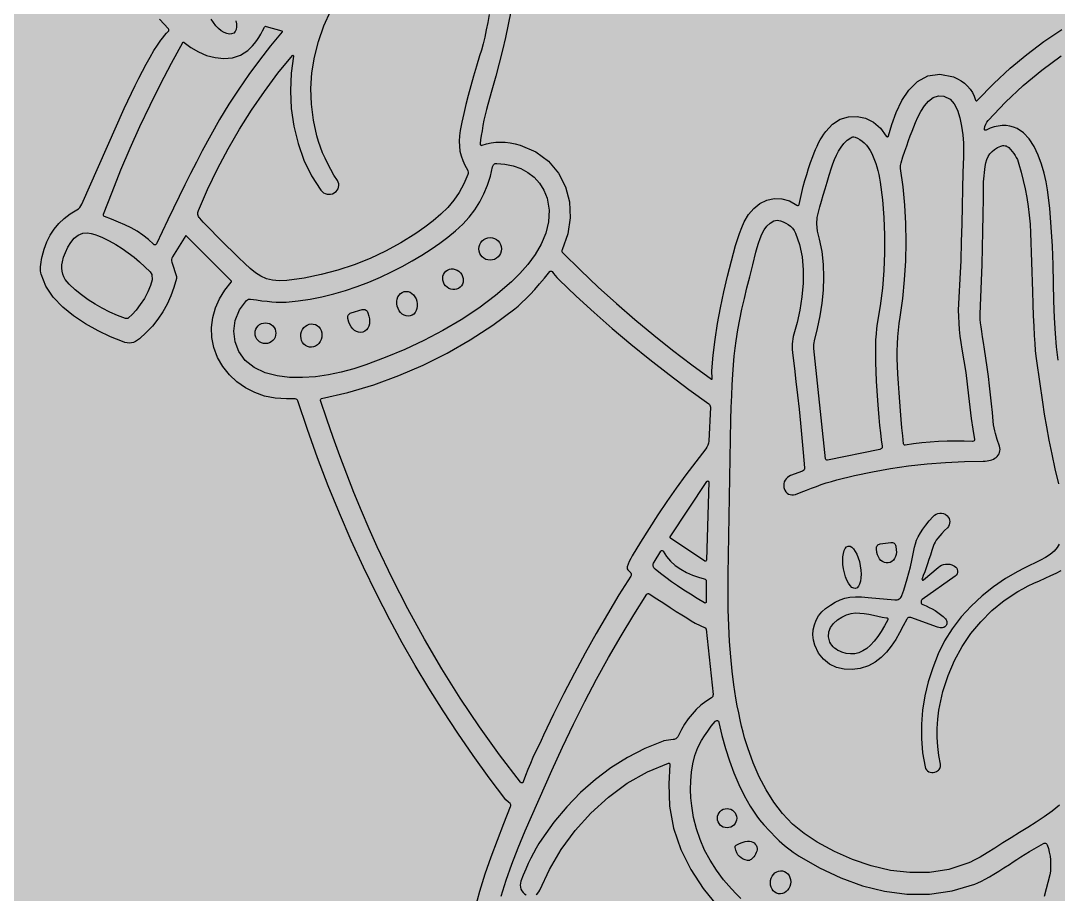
# Model space of a CAD drawing. Extents: x -301 to 301, y -300 to 300.
# Drawn here: x -197.6 to -83.7, y -7.8 to 88 of the extents above; entities that cross this region are included whole.
import ezdxf

# ---------------------------------------------------------------- set-up
doc = ezdxf.new("R2010")
doc.units = 0
doc.layers.add('LAYER_1', color=7, linetype='CONTINUOUS')

# ---------------------------------------------------------------- blocks, each defined once
blk = doc.blocks.new('*U1')
at = {"layer": 'LAYER_1', "color": 7, "linetype": 'CONTINUOUS'}
for points in [[(-301.0791, -300.0587), (-301.0791, 299.9413), (300.9617, -300.0587)], [(300.9617, -300.0587), (-301.0791, 299.9413), (300.9617, 299.9413)]]:
    blk.add_solid(points, dxfattribs=at)

msp = doc.modelspace()

# ---------------------------------------------------------------- linework, layer by layer
at = {"layer": 'LAYER_1'}
for points in [[(-146.1883, 88.7013), (-146.3404, 87.8382), (-146.501, 87.0182), (-146.6702, 86.241), (-146.8478, 85.5069), (-147.0338, 84.8158), (-147.2282, 84.1677), (-147.5771, 83.0434), (-147.9025, 81.9476), (-148.2044, 80.8802), (-148.4828, 79.8413), (-148.7377, 78.8308), (-148.969, 77.8486), (-149.1768, 76.8948), (-149.361, 75.9694), (-149.4446, 75.3953), (-149.4767, 74.8316), (-149.4569, 74.2783), (-149.3854, 73.7351), (-149.2618, 73.2022), (-149.0862, 72.6794), (-148.8584, 72.1665), (-148.5783, 71.6637), (-148.522, 71.5426), (-148.4939, 71.4125), (-148.4947, 71.2789), (-148.5247, 71.1475), (-148.9516, 70.127), (-149.4595, 69.1968), (-150.0491, 68.342), (-150.7212, 67.548), (-151.4766, 66.7999), (-152.316, 66.0831), (-153.2401, 65.3828), (-154.2498, 64.6843), (-155.8839, 63.6617), (-157.5559, 62.7471), (-159.2656, 61.9402), (-161.0131, 61.2411), (-162.7984, 60.6497), (-164.6215, 60.1658), (-166.4823, 59.7894), (-168.3809, 59.5204), (-169.2308, 59.4761), (-169.9733, 59.5444), (-170.6355, 59.7206), (-171.2447, 59.9997), (-171.8281, 60.377), (-172.4129, 60.8475), (-173.0264, 61.4063), (-173.6958, 62.0488), (-174.3718, 62.7055), (-175.0071, 63.3285), (-175.6015, 63.9179), (-176.1552, 64.4734), (-176.6679, 64.9952), (-177.1396, 65.483), (-177.5702, 65.937), (-177.9596, 66.3569), (-178.0316, 66.4469), (-178.089, 66.5449), (-178.1314, 66.6491), (-178.1586, 66.7578), (-178.1703, 66.8692), (-178.1664, 66.9816), (-178.1466, 67.0932), (-178.1106, 67.2022), (-177.1078, 69.514), (-176.0232, 71.7728), (-174.8565, 73.9785), (-173.608, 76.1311), (-172.2774, 78.2306), (-170.8648, 80.2771), (-169.3701, 82.2704), (-167.7933, 84.2106), (-167.7933, 84.2106), (-167.7933, 84.2106), (-167.7467, 84.2373), (-167.698, 84.2303), (-167.6625, 84.1967), (-167.6558, 84.1437), (-167.9254, 82.2807), (-168.0115, 80.3555), (-167.9137, 78.4026), (-167.6317, 76.4564), (-167.1651, 74.5515), (-166.5135, 72.7222), (-165.6767, 71.0031), (-164.6543, 69.4287), (-164.5156, 69.2741), (-164.3549, 69.1513), (-164.1771, 69.0612), (-163.9872, 69.0048), (-163.7903, 68.9828), (-163.5914, 68.9962), (-163.3954, 69.0458), (-163.2073, 69.1324), (-163.1501, 69.1665), (-162.9926, 69.283), (-162.866, 69.4244), (-162.772, 69.5851), (-162.7117, 69.7596), (-162.6868, 69.9423), (-162.6985, 70.1279), (-162.7483, 70.3107), (-162.8376, 70.4853), (-163.222, 71.1009), (-163.5768, 71.7154), (-163.9022, 72.3289), (-164.1982, 72.9415), (-164.465, 73.5532), (-164.7026, 74.1642), (-164.9111, 74.7746), (-165.0905, 75.3843), (-165.4796, 77.1298), (-165.7025, 78.8683), (-165.7593, 80.5999), (-165.65, 82.3245), (-165.3747, 84.0421), (-164.9334, 85.7527), (-164.3261, 87.4563), (-163.553, 89.153)], [(-143.818, 89.0525), (-144.0892, 87.6172), (-144.3883, 86.2097), (-144.7165, 84.8087), (-145.0748, 83.3929), (-145.4646, 81.9408), (-145.8868, 80.4312), (-146.3428, 78.8426), (-146.4908, 78.2908), (-146.6273, 77.7091), (-146.7519, 77.1146), (-146.8643, 76.5242), (-146.9639, 75.955), (-147.0504, 75.4241), (-147.1234, 74.9485), (-147.1824, 74.5451), (-147.1825, 74.5012), (-147.1716, 74.4607), (-147.1515, 74.425), (-147.1236, 74.3954), (-147.0895, 74.3734), (-147.0509, 74.3604), (-147.0094, 74.3576), (-146.9665, 74.3665), (-146.4731, 74.5193), (-145.9717, 74.6295), (-145.4622, 74.6972), (-144.9445, 74.7221), (-144.4185, 74.7044), (-143.8843, 74.6439), (-143.3417, 74.5407), (-142.7907, 74.3946), (-141.0673, 73.6538), (-139.655, 72.6042), (-138.5619, 71.3006), (-137.7962, 69.798), (-137.3661, 68.1513), (-137.2798, 66.4153), (-137.5455, 64.645), (-138.1713, 62.8953), (-138.1989, 62.8044), (-138.1973, 62.7118), (-138.1675, 62.6236), (-138.1105, 62.5459), (-136.1687, 60.6422), (-134.1986, 58.7884), (-132.2002, 56.9845), (-130.1734, 55.2305), (-128.1184, 53.5264), (-126.035, 51.8721), (-123.9233, 50.2676), (-121.7833, 48.713), (-121.7467, 48.7004), (-121.7128, 48.7102), (-121.689, 48.7366), (-121.6822, 48.7743), (-121.7253, 49.6029), (-121.5789, 51.3258), (-121.3659, 53.0605), (-121.094, 54.8007), (-120.7709, 56.5404), (-120.4043, 58.2734), (-120.0019, 59.9937), (-119.5716, 61.6951), (-119.121, 63.3716), (-118.9227, 64.0405), (-118.7004, 64.6965), (-118.454, 65.3395), (-118.1836, 65.9698), (-117.7243, 66.7705), (-117.139, 67.4427), (-116.4533, 67.9685), (-115.6924, 68.3303), (-114.8819, 68.5101), (-114.0471, 68.4901), (-113.2136, 68.2526), (-112.4066, 67.7796), (-112.3325, 67.7489), (-112.2565, 67.758), (-112.1934, 67.8013), (-112.1579, 67.8733), (-112.0145, 68.5306), (-111.8587, 69.1875), (-111.6904, 69.8439), (-111.5096, 70.5), (-111.3162, 71.1557), (-111.1101, 71.811), (-110.8912, 72.4661), (-110.6594, 73.1208), (-110.5081, 73.52), (-110.3487, 73.9037), (-110.1813, 74.2721), (-110.0059, 74.6253), (-109.8227, 74.9633), (-109.6316, 75.2862), (-109.4327, 75.5943), (-109.2261, 75.8874), (-108.4804, 76.6801), (-107.6296, 77.2144), (-106.7143, 77.4973), (-105.7749, 77.5357), (-104.8519, 77.3364), (-103.9857, 76.9064), (-103.217, 76.2524), (-102.586, 75.3814), (-102.5575, 75.3448), (-102.5218, 75.3208), (-102.4821, 75.309), (-102.4412, 75.3089), (-102.402, 75.3203), (-102.3675, 75.3426), (-102.3406, 75.3756), (-102.3243, 75.4187), (-101.9867, 76.6622), (-101.5077, 77.9776), (-100.8788, 79.2663), (-100.0917, 80.4297), (-99.1379, 81.3691), (-98.0091, 81.986), (-96.6969, 82.1819), (-95.1928, 81.858), (-94.7448, 81.6606), (-94.3385, 81.4291), (-93.9738, 81.1635), (-93.6506, 80.8639), (-93.3689, 80.5304), (-93.1285, 80.1629), (-92.9294, 79.7615), (-92.7716, 79.3263), (-92.7422, 79.2806), (-92.6971, 79.2567), (-92.6463, 79.2576), (-92.6003, 79.2862), (-90.7565, 81.1629), (-88.9916, 82.8094), (-87.1616, 84.3428), (-85.2663, 85.7629), (-83.3056, 87.07)], [(-147.7327, -9.3939), (-147.2179, -7.4795), (-146.6247, -5.599), (-145.971, -3.7421), (-145.275, -1.8982), (-144.5546, -0.0569), (-143.8279, 1.7924), (-143.8066, 1.8784), (-143.8071, 1.966), (-143.8288, 2.0508), (-143.8713, 2.1284), (-144.0731, 2.2861), (-144.3444, 2.5321), (-146.1697, 4.9545), (-147.929, 7.3902), (-149.622, 9.8392), (-151.2488, 12.3015), (-152.8094, 14.777), (-154.3036, 17.2658), (-155.7315, 19.7679), (-157.093, 22.2832), (-158.563, 25.1485), (-159.9738, 28.0535), (-161.3255, 30.9981), (-162.6181, 33.9824), (-163.8517, 37.0062), (-165.0263, 40.0698), (-166.1421, 43.1729), (-167.1989, 46.3157), (-167.2416, 46.4016), (-167.3057, 46.4692), (-167.3862, 46.5147), (-167.478, 46.5344), (-168.4515, 46.5478), (-169.6693, 46.607), (-170.8323, 46.8332), (-171.9285, 47.2154), (-172.9462, 47.7426), (-173.8736, 48.404), (-174.6989, 49.1887), (-175.4102, 50.0856), (-175.9957, 51.0839), (-176.4182, 52.164), (-176.6395, 53.2636), (-176.6733, 54.3661), (-176.5332, 55.4547), (-176.2327, 56.5127), (-175.7855, 57.5234), (-175.205, 58.47), (-174.5049, 59.3358), (-174.4808, 59.3754), (-174.4738, 59.4194), (-174.4831, 59.463), (-174.5081, 59.5009), (-179.4736, 64.4656), (-179.5008, 64.4624), (-180.9579, 62.1259), (-181.027, 61.9833), (-181.0628, 61.8313), (-181.0647, 61.6755), (-181.0318, 61.5217), (-180.5282, 59.9668), (-180.5181, 59.742), (-180.7897, 58.7616), (-181.1287, 57.8251), (-181.5349, 56.9324), (-182.0083, 56.0837), (-182.549, 55.2789), (-183.1568, 54.5181), (-183.8317, 53.8013), (-184.5738, 53.1286), (-184.7934, 52.9603), (-185.0111, 52.8284), (-185.2302, 52.7331), (-185.4538, 52.6746), (-185.6851, 52.6531), (-185.9274, 52.6688), (-186.1838, 52.7221), (-186.4574, 52.813), (-187.7647, 53.3567), (-189.1306, 54.0072), (-190.4983, 54.7656), (-191.8109, 55.6328), (-193.0113, 56.6098), (-194.0429, 57.6975), (-194.8485, 58.8971), (-195.3715, 60.2094), (-195.4084, 60.3826), (-195.4312, 60.5754), (-195.4401, 60.7878), (-195.435, 61.0199), (-195.4161, 61.2717), (-195.3835, 61.5431), (-195.3372, 61.8344), (-195.2773, 62.1454), (-195.0579, 62.9808), (-194.7647, 63.7613), (-194.3978, 64.487), (-193.9569, 65.1579), (-193.4422, 65.774), (-192.8533, 66.3352), (-192.1904, 66.8416), (-191.4533, 67.2931), (-191.2819, 67.4053), (-191.1322, 67.5433), (-191.0071, 67.7039), (-190.9092, 67.8839), (-186.2594, 78.3829), (-185.8655, 79.2416), (-185.4673, 80.083), (-185.0647, 80.907), (-184.6577, 81.7134), (-184.2463, 82.5022), (-183.8306, 83.2732), (-183.4105, 84.0262), (-182.986, 84.7613), (-182.6125, 85.3583), (-182.2224, 85.9103), (-182.0209, 86.1695), (-181.8152, 86.4175), (-181.6052, 86.6544), (-181.3909, 86.8803), (-181.3514, 86.9394), (-181.3383, 87.0062), (-181.3514, 87.073), (-181.3909, 87.1319), (-182.3897, 88.2032)], [(-173.9895, 88.0375), (-173.9212, 87.6858), (-173.9104, 87.3641), (-173.9584, 87.0823), (-174.0662, 86.8504), (-174.235, 86.6782), (-174.4559, 86.5807), (-174.7111, 86.5618), (-174.9917, 86.617), (-175.2888, 86.7415), (-175.5934, 86.9305), (-175.8966, 87.1793), (-176.1893, 87.4832), (-176.4628, 87.8375), (-176.6965, 88.2196)], [(-83.6949, 50.7917), (-83.8759, 52.2566), (-84.0044, 53.6927), (-84.0993, 55.4297), (-84.1634, 57.2854), (-84.2141, 59.2343), (-84.2691, 61.2509), (-84.3458, 63.3095), (-84.4616, 65.3846), (-84.6341, 67.4507), (-84.8808, 69.4822), (-85.0302, 70.3434), (-85.2485, 71.2995), (-85.5391, 72.2999), (-85.9056, 73.2942), (-86.3512, 74.2319), (-86.8795, 75.0624), (-87.494, 75.7352), (-88.1981, 76.1999), (-88.6007, 76.3569), (-89.0101, 76.4629), (-89.4264, 76.5181), (-89.8495, 76.5222), (-90.2794, 76.4754), (-90.7159, 76.3775), (-91.1591, 76.2286), (-91.609, 76.0286), (-91.6463, 76.0158), (-91.6834, 76.0144), (-91.7186, 76.0231), (-91.7501, 76.0406), (-91.7762, 76.0656), (-91.795, 76.0969), (-91.805, 76.1331), (-91.8042, 76.1731), (-91.7457, 76.4312), (-91.6554, 76.6714), (-91.5331, 76.8935), (-91.3785, 77.097), (-89.5065, 79.084), (-87.5491, 80.9251), (-85.5063, 82.6203), (-83.3782, 84.1697)], [(-83.558, 1.9275), (-84.373, 1.29), (-85.2297, 0.6784), (-86.1176, 0.0869), (-87.0266, -0.49), (-87.9464, -1.0581), (-88.8666, -1.6231), (-89.7769, -2.1905), (-90.6672, -2.7661), (-91.5058, -3.3032), (-92.281, -3.7606), (-92.6448, -3.9594), (-92.9926, -4.1382), (-93.3246, -4.297), (-93.6407, -4.4359), (-95.716, -5.1072), (-97.8364, -5.4371), (-99.9781, -5.4593), (-102.1168, -5.2072), (-104.2287, -4.7146), (-106.2896, -4.0149), (-108.2754, -3.1419), (-110.1623, -2.129), (-111.5988, -1.1801), (-112.8586, -0.1285), (-113.9609, 1.0242), (-114.9253, 2.276), (-115.7711, 3.6252), (-116.5177, 5.07), (-117.1845, 6.6085), (-117.7909, 8.2389), (-117.9663, 8.7705), (-118.1377, 9.3453), (-118.3051, 9.9631), (-118.4687, 10.624), (-118.6283, 11.328), (-118.784, 12.0749), (-118.936, 12.8649), (-119.0841, 13.6978), (-119.3078, 15.135), (-119.4978, 16.6465), (-119.6541, 18.2323), (-119.7771, 19.8924), (-119.8667, 21.6267), (-119.9231, 23.4354), (-119.9463, 25.3185), (-119.9366, 27.2759), (-119.6315, 44.2308), (-119.5973, 45.5992), (-119.5527, 46.8864), (-119.4978, 48.0924), (-119.4326, 49.2173), (-119.3572, 50.2611), (-119.2718, 51.2239), (-119.1762, 52.1057), (-119.0707, 52.9067), (-118.8805, 54.0954), (-118.6654, 55.2484), (-118.426, 56.3878), (-118.163, 57.5356), (-117.8771, 58.7136), (-117.5687, 59.944), (-117.2385, 61.2488), (-116.8872, 62.6498), (-116.7622, 63.1361), (-116.6159, 63.6377), (-116.4417, 64.1386), (-116.2329, 64.6228), (-115.983, 65.0744), (-115.6852, 65.4774), (-115.3331, 65.816), (-114.92, 66.0741), (-114.5479, 66.1309), (-114.2037, 66.0629), (-113.8866, 65.9641), (-113.5965, 65.8343), (-113.3334, 65.6738), (-113.0973, 65.4825), (-112.8882, 65.2605), (-112.706, 65.0078), (-112.5507, 64.7245), (-112.0931, 63.4852), (-111.8127, 62.1293), (-111.6896, 60.6938), (-111.7035, 59.2158), (-111.8345, 57.7325), (-112.0622, 56.2809), (-112.3668, 54.8982), (-112.728, 53.6213), (-112.7959, 53.3768), (-112.8488, 53.1192), (-112.8869, 52.8485), (-112.91, 52.5646), (-112.9181, 52.2676), (-112.9114, 51.9575), (-112.8897, 51.6344), (-112.853, 51.2982), (-112.6716, 49.8804), (-112.4955, 48.4274), (-112.3249, 46.9393), (-112.1596, 45.4159), (-111.9997, 43.8573), (-111.8452, 42.2634), (-111.696, 40.6343), (-111.5521, 38.9699), (-111.5617, 38.8548), (-111.6066, 38.7513), (-111.6815, 38.667), (-111.7813, 38.6096), (-111.7813, 38.6096), (-111.7813, 38.6096), (-113.0879, 38.1231), (-113.2768, 38.0326), (-113.4424, 37.9123), (-113.5822, 37.7666), (-113.6938, 37.5999), (-113.7748, 37.4162), (-113.8228, 37.2201), (-113.8352, 37.0158), (-113.8098, 36.8075), (-113.7858, 36.6931), (-113.717, 36.5021), (-113.6124, 36.3365), (-113.478, 36.1995), (-113.3197, 36.094), (-113.1432, 36.0231), (-112.9545, 35.9899), (-112.7595, 35.9974), (-112.564, 36.0488), (-111.9353, 36.2913), (-111.3478, 36.5184), (-110.7894, 36.7316), (-110.2478, 36.9323), (-109.711, 37.1221), (-109.1668, 37.3022), (-108.6029, 37.4741), (-108.0072, 37.6394), (-106.065, 38.1189), (-104.1035, 38.5349), (-102.1227, 38.8872), (-100.1224, 39.176), (-98.1027, 39.4012), (-96.0635, 39.5627), (-94.0047, 39.6605), (-91.9263, 39.6947), (-91.7168, 39.7012), (-91.5171, 39.7207), (-91.3271, 39.7531), (-91.1469, 39.7987), (-90.9764, 39.8572), (-90.8155, 39.9288), (-90.6643, 40.0136), (-90.5227, 40.1114), (-90.3933, 40.2276), (-90.2857, 40.36), (-90.2009, 40.5058), (-90.1396, 40.662), (-90.1029, 40.8257), (-90.0917, 40.9941), (-90.1069, 41.1642), (-90.1494, 41.3332), (-90.4075, 42.0934), (-90.6004, 42.7229), (-90.6762, 43.0287), (-90.7401, 43.3499), (-90.7937, 43.7025), (-90.8384, 44.1026), (-90.9268, 45.0269), (-91.0221, 45.9876), (-91.1253, 46.9756), (-91.2377, 47.9817), (-91.3603, 48.9967), (-91.4942, 50.0115), (-91.6407, 51.0168), (-91.8009, 52.0035), (-91.9196, 52.7078), (-92.0211, 53.3475), (-92.1053, 53.9224), (-92.1724, 54.4325), (-92.2225, 54.8778), (-92.2556, 55.2582), (-92.2718, 55.5735), (-92.2712, 55.8238), (-92.1935, 57.6494), (-92.1245, 59.4722), (-92.0641, 61.2922), (-92.0124, 63.1096), (-91.9693, 64.9244), (-91.9349, 66.7367), (-91.909, 68.5466), (-91.8918, 70.3542), (-91.734, 72.0269), (-91.6586, 72.4268), (-91.543, 72.7928), (-91.3871, 73.1248), (-91.191, 73.4231), (-90.9547, 73.6877), (-90.6783, 73.9187), (-90.3617, 74.1161), (-90.005, 74.2801), (-89.8902, 74.3154), (-89.7737, 74.3335), (-89.6572, 74.3348), (-89.5424, 74.3197), (-89.4312, 74.2888), (-89.3252, 74.2426), (-89.2261, 74.1815), (-89.1358, 74.1061), (-88.9342, 73.8983), (-88.7502, 73.6857), (-88.5838, 73.4684), (-88.4347, 73.2463), (-88.303, 73.0194), (-88.1885, 72.7877), (-88.091, 72.5512), (-88.0106, 72.3097), (-87.7639, 71.4223), (-87.5367, 70.5088), (-87.3316, 69.5739), (-87.1515, 68.6224), (-86.9991, 67.6591), (-86.877, 66.6886), (-86.7882, 65.7157), (-86.7352, 64.7452), (-86.5332, 58.3327), (-86.491, 56.9278), (-86.445, 55.6519), (-86.3952, 54.505), (-86.3416, 53.4871), (-86.2839, 52.598), (-86.2222, 51.8379), (-86.1564, 51.2067), (-86.0864, 50.7042), (-85.4286, 46.1652), (-85.2332, 44.8409), (-84.9997, 43.4492), (-84.7281, 41.9903), (-84.4182, 40.464), (-84.0702, 38.8704), (-83.6839, 37.2095)], [(-83.6024, 30.5723), (-83.8141, 30.2405), (-84.1556, 29.8272), (-84.5819, 29.4614), (-85.0793, 29.1313), (-85.6338, 28.8251), (-86.2318, 28.5308), (-86.8595, 28.2367), (-87.5032, 27.931), (-88.149, 27.6017), (-89.4874, 26.8173), (-90.7994, 25.9154), (-92.0631, 24.9052), (-93.2566, 23.7957), (-94.3579, 22.5959), (-95.3453, 21.3151), (-96.1968, 19.9622), (-96.8906, 18.5464), (-97.4798, 17.0222), (-97.9643, 15.4853), (-98.3375, 13.9385), (-98.5933, 12.3845), (-98.7253, 10.826), (-98.7271, 9.2658), (-98.5923, 7.7066), (-98.3148, 6.1512), (-98.2569, 5.9821), (-98.1669, 5.8353), (-98.0502, 5.7133), (-97.9118, 5.6191), (-97.757, 5.5552), (-97.591, 5.5246), (-97.4191, 5.5299), (-97.2464, 5.5738), (-97.0529, 5.6436), (-96.9397, 5.6985), (-96.8408, 5.771), (-96.7576, 5.8586), (-96.6916, 5.9587), (-96.644, 6.0687), (-96.6163, 6.1861), (-96.6098, 6.3082), (-96.626, 6.4324), (-96.8112, 7.4079), (-96.9337, 8.3899), (-96.9936, 9.3786), (-96.9909, 10.3741), (-96.9255, 11.3762), (-96.7974, 12.3852), (-96.6067, 13.401), (-96.3533, 14.4238), (-95.7881, 16.1713), (-95.0912, 17.811), (-94.2627, 19.3428), (-93.3028, 20.7668), (-92.2113, 22.0827), (-90.9885, 23.2908), (-89.6344, 24.3908), (-88.149, 25.3829), (-87.5919, 25.6997), (-87.0015, 26.0026), (-86.3888, 26.2948), (-85.7647, 26.5795), (-85.1403, 26.8598), (-84.5263, 27.1389), (-83.9338, 27.4199), (-83.3738, 27.706)], [(-144.8784, -8.0494), (-144.3246, -6.2909), (-143.6971, -4.5196), (-142.9947, -2.7199), (-142.2161, -0.876), (-139.3026, 5.7613), (-138.1357, 8.3253), (-136.9289, 10.8473), (-135.6822, 13.3273), (-134.3957, 15.7653), (-133.0695, 18.1613), (-131.7038, 20.5153), (-130.2985, 22.8273), (-128.8539, 25.0973), (-128.8042, 25.1466), (-128.7409, 25.1727), (-128.672, 25.1736), (-128.6056, 25.1476), (-127.7829, 24.6055), (-127.0147, 24.1032), (-126.3011, 23.6405), (-125.6422, 23.2175), (-125.0379, 22.8341), (-124.4882, 22.4903), (-123.9932, 22.186), (-123.5529, 21.9213), (-122.4711, 21.3974), (-122.3639, 21.2534), (-121.6019, 14.0906), (-121.6054, 13.9799), (-121.6386, 13.8772), (-121.6988, 13.7882), (-121.7833, 13.7185), (-122.3748, 13.3289), (-122.9258, 12.9036), (-123.4363, 12.4425), (-123.9064, 11.9456), (-124.336, 11.4129), (-124.7251, 10.8443), (-125.0738, 10.2397), (-125.3821, 9.5991), (-125.4277, 9.5106), (-125.4835, 9.4298), (-125.5486, 9.3574), (-125.622, 9.2941), (-125.7028, 9.2405), (-125.7901, 9.1974), (-125.8828, 9.1655), (-125.9802, 9.1455), (-127.0011, 9.0038), (-127.0843, 8.9847), (-129.0881, 8.1463), (-130.9954, 7.1626), (-132.8062, 6.0334), (-134.5205, 4.7589), (-136.1385, 3.339), (-137.66, 1.7738), (-139.0852, 0.0632), (-140.4141, -1.7927), (-140.7193, -2.2699), (-141.0186, -2.7752), (-141.3122, -3.3085), (-141.6002, -3.8699), (-141.8826, -4.4594), (-142.1595, -5.0768), (-142.4309, -5.7223), (-142.697, -6.3958), (-142.7589, -6.616), (-142.7776, -6.8378), (-142.7553, -7.0559), (-142.6939, -7.265), (-142.5957, -7.4596), (-142.4629, -7.6344), (-142.2975, -7.784), (-142.1017, -7.9032)], [(-118.5512, -8.2998), (-119.0441, -7.7962), (-119.5633, -7.2515), (-120.4482, -6.24), (-121.2369, -5.1923), (-121.9292, -4.1083), (-122.5252, -2.9878), (-123.0248, -1.8308), (-123.4281, -0.6372), (-123.7351, 0.5932), (-123.9456, 1.8605), (-124.0335, 2.7537), (-124.0733, 3.6786), (-124.0569, 4.6202), (-123.9766, 5.5637), (-123.8244, 6.4943), (-123.5924, 7.3969), (-123.2729, 8.2568), (-122.8578, 9.059), (-122.5362, 9.5668), (-122.1811, 10.0831), (-121.793, 10.6075), (-121.3726, 11.1394), (-121.3726, 11.1394), (-121.3726, 11.1394), (-121.3188, 11.1886), (-121.2571, 11.2182), (-121.1916, 11.2292), (-121.1263, 11.2224), (-121.0652, 11.1987), (-121.0122, 11.159), (-120.9715, 11.1042), (-120.947, 11.0351), (-120.6192, 9.5757), (-120.2373, 8.1653), (-119.8011, 6.8038), (-119.3108, 5.4914), (-118.7662, 4.2279), (-118.1673, 3.0134), (-117.5142, 1.8479), (-116.8069, 0.7313), (-116.4982, 0.3256), (-116.0296, -0.2123), (-115.4017, -0.8819), (-114.6148, -1.6827), (-114.3326, -1.9564), (-114.043, -2.2218), (-113.7457, -2.4789), (-113.4406, -2.7279), (-113.1276, -2.9687), (-112.8066, -3.2014), (-112.4774, -3.426), (-112.14, -3.6426), (-109.8941, -4.9326), (-107.5782, -6.027), (-105.204, -6.8942), (-102.7831, -7.5023), (-100.3268, -7.8198), (-97.847, -7.8149), (-95.355, -7.4559), (-92.8624, -6.7111), (-92.5134, -6.5684), (-92.1284, -6.3891), (-91.7073, -6.1734), (-91.25, -5.9213), (-90.7565, -5.6327), (-90.2267, -5.3077), (-89.6607, -4.9464), (-89.0583, -4.5487), (-88.6528, -4.2806), (-88.2296, -4.0075), (-87.7886, -3.7292), (-87.3297, -3.4458), (-86.853, -3.1572), (-86.3582, -2.8634), (-85.8453, -2.5644), (-85.3142, -2.2601), (-85.2562, -2.2355), (-85.1963, -2.2247), (-85.1367, -2.2271), (-85.0795, -2.2417), (-85.0266, -2.2678), (-84.9803, -2.3047), (-84.9425, -2.3515), (-84.9153, -2.4074), (-84.7838, -2.816), (-84.6794, -3.2259), (-84.6023, -3.6371), (-84.5523, -4.0497), (-84.5295, -4.4636), (-84.5337, -4.879), (-84.5651, -5.2958), (-84.6236, -5.7141), (-85.247, -8.0811)], [(-141.035, -7.8725), (-140.8711, -7.7435), (-140.7346, -7.5809), (-140.6316, -7.3871), (-139.5736, -5.1274), (-138.2677, -2.9357), (-136.7367, -0.8518), (-135.0032, 1.0844), (-133.0898, 2.8329), (-131.0191, 4.354), (-128.8139, 5.6077), (-126.4968, 6.5541), (-126.4348, 6.5582), (-126.3802, 6.5344), (-126.3417, 6.4884), (-126.3284, 6.4264), (-126.3284, 6.4264), (-126.3284, 6.4264), (-126.4461, 4.2745), (-126.3801, 1.8186), (-125.9299, -0.5854), (-125.1371, -2.9103), (-124.0436, -5.1291), (-122.691, -7.2148), (-121.1211, -9.1402)]]:
    msp.add_lwpolyline(points, dxfattribs=at)
for points in [[(-179.8331, 85.6276), (-179.8013, 85.6626), (-179.7604, 85.6801), (-179.7164, 85.6791), (-179.6752, 85.6589), (-178.9351, 85.0938), (-178.1009, 84.6095), (-177.2005, 84.2306), (-176.262, 83.9819), (-175.3131, 83.888), (-174.3821, 83.9736), (-173.4967, 84.2634), (-172.685, 84.782), (-172.4273, 85.0133), (-172.1777, 85.2695), (-171.9363, 85.5507), (-171.7031, 85.8568), (-171.478, 86.1877), (-171.2611, 86.5436), (-171.0525, 86.9243), (-170.8521, 87.3299), (-170.8194, 87.376), (-170.7748, 87.4064), (-170.7227, 87.4197), (-170.6675, 87.4147), (-168.9518, 86.9071), (-168.9243, 86.8906), (-168.9088, 86.8643), (-168.9072, 86.8333), (-168.9214, 86.8031), (-170.1821, 85.273), (-171.3958, 83.7143), (-172.5627, 82.1269), (-173.6825, 80.511), (-174.7553, 78.8665), (-175.781, 77.1935), (-176.7596, 75.4921), (-177.691, 73.7623), (-178.3281, 72.5275), (-178.9626, 71.2807), (-179.5945, 70.022), (-180.2238, 68.7511), (-180.8504, 67.4681), (-181.4743, 66.173), (-182.0954, 64.8655), (-182.7137, 63.5457), (-182.7398, 63.5042), (-182.7739, 63.4722), (-182.8139, 63.45), (-182.8577, 63.4379), (-182.9032, 63.4362), (-182.9484, 63.445), (-182.9912, 63.4647), (-183.0294, 63.4954), (-183.5996, 64.0406), (-184.1997, 64.5138), (-184.8295, 64.9277), (-185.4892, 65.2948), (-186.1785, 65.6277), (-186.8976, 65.939), (-187.6463, 66.2413), (-188.4246, 66.5473), (-188.4877, 66.589), (-188.5287, 66.6486), (-188.5446, 66.719), (-188.5321, 66.7932), (-187.5942, 69.2355), (-186.6135, 71.6527), (-185.59, 74.0448), (-184.5239, 76.4117), (-183.4151, 78.7535), (-182.2636, 81.07), (-181.0696, 83.3614), (-179.8331, 85.6276), (-179.8331, 85.6276)], [(-93.0941, 41.8733), (-94.032, 41.9012), (-94.9668, 41.9067), (-95.8988, 41.8897), (-96.8278, 41.8501), (-97.7539, 41.7878), (-98.677, 41.7028), (-99.5973, 41.595), (-100.5146, 41.4642), (-100.5766, 41.4674), (-100.6299, 41.4938), (-100.6691, 41.5389), (-100.6886, 41.5982), (-100.7789, 42.4694), (-100.8656, 43.3655), (-100.9488, 44.2865), (-101.0285, 45.2325), (-101.1047, 46.2035), (-101.1777, 47.1994), (-101.2472, 48.2204), (-101.3135, 49.2665), (-101.3546, 50.1251), (-101.3753, 50.9607), (-101.3755, 51.7734), (-101.3553, 52.5632), (-101.3144, 53.3302), (-101.253, 54.0744), (-101.1708, 54.7959), (-101.068, 55.4947), (-100.7735, 57.5448), (-100.5643, 59.6038), (-100.4387, 61.6656), (-100.3951, 63.7239), (-100.4317, 65.7726), (-100.547, 67.8055), (-100.7393, 69.8164), (-101.0068, 71.7992), (-101.0241, 71.9633), (-101.0207, 72.1279), (-100.9978, 72.2908), (-100.9564, 72.4497), (-100.7448, 73.0973), (-100.5376, 73.7173), (-100.3347, 74.31), (-100.1361, 74.8752), (-99.9419, 75.4129), (-99.7519, 75.9233), (-99.5663, 76.4064), (-99.3849, 76.8621), (-99.1203, 77.4608), (-98.7888, 78.0863), (-98.3935, 78.6853), (-97.9379, 79.2045), (-97.4252, 79.5906), (-96.8589, 79.7903), (-96.2421, 79.7502), (-95.5783, 79.4172), (-95.1179, 78.9208), (-94.7595, 78.2197), (-94.4918, 77.3746), (-94.3031, 76.4463), (-94.1822, 75.4954), (-94.1174, 74.5828), (-94.0975, 73.7689), (-94.111, 73.1147), (-94.1771, 71.3954), (-94.2236, 69.5842), (-94.2597, 67.6968), (-94.295, 65.749), (-94.3388, 63.7564), (-94.4005, 61.7348), (-94.4896, 59.7), (-94.6154, 57.6677), (-94.654, 56.9677), (-94.6693, 56.265), (-94.6613, 55.5597), (-94.6301, 54.8517), (-94.5757, 54.1407), (-94.498, 53.4269), (-94.397, 52.71), (-94.2729, 51.99), (-94.0518, 50.7177), (-93.8617, 49.4319), (-93.6941, 48.1445), (-93.5408, 46.8672), (-93.3933, 45.6115), (-93.2433, 44.3894), (-93.0824, 43.2124), (-92.9022, 42.0924), (-92.907, 42.0081), (-92.9454, 41.9376), (-93.0101, 41.8898), (-93.0941, 41.8733), (-93.0941, 41.8733)], [(-109.2395, 39.9568), (-110.5283, 52.0599), (-110.5416, 52.2742), (-110.5351, 52.4878), (-110.5096, 52.6999), (-110.4658, 52.91), (-110.1369, 54.266), (-109.8531, 55.6498), (-109.6292, 57.053), (-109.4802, 58.4671), (-109.4207, 59.8837), (-109.4657, 61.2943), (-109.63, 62.6904), (-109.9285, 64.0635), (-110.0391, 64.5091), (-110.1248, 64.9352), (-110.1853, 65.3426), (-110.2203, 65.732), (-110.1562, 66.4568), (-110.0204, 67.0079), (-109.8673, 67.5954), (-109.6971, 68.2194), (-109.5099, 68.8798), (-109.3057, 69.5766), (-109.0846, 70.3099), (-108.8468, 71.0795), (-108.5923, 71.8856), (-108.4416, 72.3305), (-108.2627, 72.7945), (-108.0535, 73.2635), (-107.8116, 73.7236), (-107.5351, 74.161), (-107.2218, 74.5616), (-106.8696, 74.9115), (-106.4762, 75.1968), (-106.3678, 75.2475), (-106.2514, 75.2739), (-106.1316, 75.2751), (-106.0132, 75.2503), (-105.7366, 75.1443), (-105.4736, 75.0048), (-105.2243, 74.832), (-104.9886, 74.626), (-104.7666, 74.3868), (-104.5583, 74.1144), (-104.3637, 73.809), (-104.1828, 73.4706), (-104.0173, 73.1143), (-103.8658, 72.7476), (-103.7281, 72.3703), (-103.6042, 71.9824), (-103.4942, 71.5839), (-103.398, 71.1748), (-103.3155, 70.7551), (-103.2467, 70.3246), (-103.0081, 68.3821), (-102.8492, 66.4398), (-102.7699, 64.4977), (-102.77, 62.5559), (-102.8494, 60.6141), (-103.008, 58.6725), (-103.2457, 56.731), (-103.5623, 54.7895), (-103.6422, 54.2683), (-103.7038, 53.6711), (-103.7469, 52.998), (-103.7719, 52.2491), (-103.7785, 51.4242), (-103.7671, 50.5234), (-103.7376, 49.5468), (-103.6901, 48.4943), (-103.6279, 47.4055), (-103.5598, 46.3724), (-103.4856, 45.3951), (-103.4055, 44.4735), (-103.3194, 43.6078), (-103.2273, 42.7981), (-103.1292, 42.0443), (-103.0251, 41.3466), (-103.0212, 41.2858), (-103.0289, 41.2268), (-103.0474, 41.1712), (-103.0759, 41.1202), (-103.1133, 41.0753), (-103.1588, 41.0379), (-103.2115, 41.0092), (-103.2706, 40.9907), (-109.0253, 39.8018), (-109.1014, 39.8033), (-109.1677, 39.833), (-109.2164, 39.8859), (-109.2395, 39.9568), (-109.2395, 39.9568)], [(-172.3997, 57.483), (-171.7401, 57.386), (-171.1286, 57.305), (-170.5654, 57.24), (-170.0502, 57.1911), (-169.5833, 57.1583), (-169.1645, 57.1417), (-168.7939, 57.1413), (-168.4714, 57.1572), (-167.1542, 57.2914), (-165.8439, 57.4851), (-164.5405, 57.7383), (-163.244, 58.051), (-161.9544, 58.4232), (-160.6718, 58.855), (-159.3961, 59.3462), (-158.1274, 59.897), (-156.9088, 60.4744), (-155.7434, 61.0686), (-154.6312, 61.6794), (-153.5722, 62.3071), (-152.5665, 62.9515), (-151.6139, 63.6129), (-150.7146, 64.2911), (-149.8686, 64.9862), (-149.0903, 65.7083), (-148.3892, 66.4749), (-147.7654, 67.2861), (-147.2189, 68.1419), (-146.7497, 69.0422), (-146.3578, 69.9871), (-146.0432, 70.9766), (-145.806, 72.0106), (-145.7839, 72.0889), (-145.7492, 72.1602), (-145.7031, 72.2234), (-145.6474, 72.2773), (-145.5834, 72.3207), (-145.5125, 72.3525), (-145.4364, 72.3715), (-145.3564, 72.3766), (-144.4446, 72.2989), (-143.5594, 72.1086), (-142.7191, 71.8047), (-141.9418, 71.3864), (-141.2457, 70.8526), (-140.6489, 70.2024), (-140.1696, 69.4348), (-139.8261, 68.5489), (-139.6032, 67.2348), (-139.6619, 65.9505), (-139.9632, 64.7049), (-140.4683, 63.5069), (-141.1381, 62.3654), (-141.9339, 61.2895), (-142.8166, 60.288), (-143.7475, 59.3699), (-145.4705, 57.8814), (-147.3106, 56.4955), (-149.2487, 55.211), (-151.2657, 54.027), (-153.3424, 52.9421), (-155.4595, 51.9553), (-157.598, 51.0654), (-159.7387, 50.2712), (-161.0522, 49.8456), (-162.4216, 49.4749), (-163.8285, 49.1767), (-165.2543, 48.9686), (-166.6804, 48.8684), (-168.0882, 48.8938), (-169.4593, 49.0624), (-170.775, 49.3919), (-171.9946, 49.9595), (-172.9577, 50.7535), (-173.6549, 51.7216), (-174.0764, 52.8114), (-174.2126, 53.9707), (-174.0538, 55.147), (-173.5904, 56.288), (-172.8128, 57.3414), (-172.7242, 57.4157), (-172.6227, 57.4653), (-172.513, 57.4883), (-172.3997, 57.483), (-172.3997, 57.483)], [(-185.7655, 55.4221), (-185.8417, 55.3718), (-185.9263, 55.3441), (-186.0154, 55.3394), (-186.1048, 55.358), (-186.9893, 55.6897), (-187.8423, 56.0608), (-188.6638, 56.4715), (-189.4539, 56.9217), (-190.2125, 57.4113), (-190.9396, 57.9404), (-191.6352, 58.509), (-192.2994, 59.1171), (-192.5313, 59.3691), (-192.7274, 59.6398), (-192.8857, 59.9279), (-193.0044, 60.2322), (-193.0815, 60.5513), (-193.1152, 60.8842), (-193.1036, 61.2294), (-193.0448, 61.5858), (-192.9066, 62.0743), (-192.7032, 62.6152), (-192.4375, 63.1691), (-192.1126, 63.6967), (-191.7315, 64.1588), (-191.2973, 64.516), (-190.8129, 64.7291), (-190.2814, 64.7586), (-189.8949, 64.6863), (-189.4951, 64.5761), (-189.0813, 64.4277), (-188.653, 64.2408), (-187.9057, 63.866), (-187.1845, 63.4637), (-186.4894, 63.0338), (-185.8206, 62.5765), (-185.1781, 62.0915), (-184.5619, 61.579), (-183.9721, 61.0389), (-183.4088, 60.4712), (-183.2376, 60.1721), (-183.1997, 59.6068), (-183.3493, 58.9585), (-183.6432, 58.2645), (-184.0382, 57.5625), (-184.4912, 56.8897), (-184.9588, 56.2838), (-185.398, 55.7821), (-185.7655, 55.4221), (-185.7655, 55.4221)], [(-144.8354, 62.9894), (-144.8605, 62.7391), (-144.9326, 62.5062), (-145.0468, 62.2956), (-145.1979, 62.1123), (-145.3812, 61.9611), (-145.5915, 61.847), (-145.8241, 61.7749), (-146.0738, 61.7498), (-146.3239, 61.7749), (-146.5567, 61.847), (-146.7673, 61.9611), (-146.9506, 62.1123), (-147.1017, 62.2956), (-147.2158, 62.5062), (-147.2879, 62.7391), (-147.313, 62.9894), (-147.2879, 63.239), (-147.2158, 63.4715), (-147.1017, 63.6818), (-146.9506, 63.865), (-146.7673, 64.0161), (-146.5567, 64.1302), (-146.3239, 64.2023), (-146.0738, 64.2274), (-145.8241, 64.2023), (-145.5915, 64.1302), (-145.3812, 64.0161), (-145.1979, 63.865), (-145.0468, 63.6818), (-144.9326, 63.4715), (-144.8605, 63.239), (-144.8354, 62.9894), (-144.8354, 62.9894)], [(-139.2726, 60.5012), (-139.1195, 60.3055), (-138.9401, 60.0787), (-138.7462, 59.8481), (-138.5495, 59.641), (-136.6255, 57.812), (-134.6627, 56.0184), (-132.6613, 54.2602), (-130.6214, 52.5372), (-128.5431, 50.8495), (-126.4264, 49.1969), (-124.2714, 47.5795), (-122.0783, 45.9971), (-121.9957, 45.9215), (-121.9352, 45.8294), (-121.8994, 45.7255), (-121.8908, 45.6145), (-122.0783, 41.8867), (-122.1083, 41.6612), (-122.1709, 41.4444), (-122.2653, 41.2401), (-122.3907, 41.052), (-123.501, 39.6213), (-124.5827, 38.1799), (-125.6359, 36.7279), (-126.6605, 35.2654), (-127.6564, 33.7923), (-128.6235, 32.3087), (-129.5618, 30.8147), (-130.4713, 29.3104), (-130.6435, 29.005), (-130.7921, 28.7028), (-130.9172, 28.4038), (-131.0191, 28.1077), (-131.0364, 27.9918), (-131.0181, 27.8789), (-130.9668, 27.7767), (-130.8852, 27.6926), (-130.6202, 27.4305), (-130.5917, 27.3418), (-130.5862, 27.2501), (-130.6033, 27.1597), (-130.6426, 27.075), (-131.9278, 25.0165), (-133.1873, 22.9227), (-134.4211, 20.7936), (-135.6294, 18.6292), (-136.8122, 16.4295), (-137.9696, 14.1945), (-139.1018, 11.9242), (-140.2087, 9.6186), (-140.4901, 9.0259), (-140.7813, 8.4175), (-141.077, 7.7948), (-141.3716, 7.1591), (-141.6597, 6.512), (-141.9359, 5.8547), (-142.1947, 5.1888), (-142.4307, 4.5156), (-142.4531, 4.4693), (-142.4854, 4.4334), (-142.5251, 4.4082), (-142.5695, 4.3942), (-142.6161, 4.3919), (-142.6623, 4.4017), (-142.7055, 4.4239), (-142.7432, 4.4592), (-145.0448, 7.4793), (-147.2506, 10.5596), (-149.3607, 13.7003), (-151.3749, 16.9013), (-153.2933, 20.1627), (-155.1158, 23.4846), (-156.8424, 26.8671), (-158.4731, 30.3103), (-159.3546, 32.281), (-160.2062, 34.262), (-161.028, 36.2534), (-161.82, 38.2551), (-162.5823, 40.2673), (-163.3149, 42.2898), (-164.0178, 44.3229), (-164.6912, 46.3664), (-164.6969, 46.4313), (-164.6767, 46.4903), (-164.6352, 46.5367), (-164.5767, 46.564), (-161.6852, 47.2501), (-158.8625, 48.0916), (-156.1088, 49.0885), (-153.424, 50.2409), (-150.8081, 51.5488), (-148.2612, 53.0122), (-145.7832, 54.6312), (-143.3742, 56.4057), (-142.9913, 56.7216), (-142.5804, 57.0937), (-142.1417, 57.5217), (-141.6749, 58.0058), (-141.1801, 58.5458), (-140.6572, 59.1417), (-140.1062, 59.7935), (-139.527, 60.5012), (-139.4684, 60.5464), (-139.3998, 60.5614), (-139.3312, 60.5464), (-139.2726, 60.5012), (-139.2726, 60.5012)], [(-150.9265, 60.5397), (-150.7463, 60.6668), (-150.548, 60.7504), (-150.338, 60.7913), (-150.1226, 60.79), (-149.9082, 60.7474), (-149.7011, 60.664), (-149.5076, 60.5404), (-149.3342, 60.3775), (-149.1938, 60.1849), (-149.0952, 59.9774), (-149.0381, 59.7615), (-149.0225, 59.5434), (-149.0483, 59.3295), (-149.1154, 59.1261), (-149.2236, 58.9396), (-149.3728, 58.7763), (-149.5532, 58.6493), (-149.7518, 58.5658), (-149.9621, 58.5251), (-150.1778, 58.5264), (-150.3925, 58.5692), (-150.5998, 58.6526), (-150.7933, 58.776), (-150.9666, 58.9386), (-151.1066, 59.1312), (-151.2049, 59.3388), (-151.2617, 59.555), (-151.277, 59.7732), (-151.2511, 59.9872), (-151.1839, 60.1906), (-151.0757, 60.3769), (-150.9265, 60.5397), (-150.9265, 60.5397)], [(-155.5316, 58.3043), (-155.3081, 58.3315), (-155.0867, 58.3043), (-154.8732, 58.2269), (-154.6732, 58.1037), (-154.4924, 57.939), (-154.3364, 57.7371), (-154.2109, 57.5022), (-154.1216, 57.2387), (-154.0761, 56.9645), (-154.0758, 56.6983), (-154.1178, 56.4468), (-154.1992, 56.2162), (-154.3171, 56.0131), (-154.4687, 55.844), (-154.6509, 55.7151), (-154.8609, 55.6331), (-155.0844, 55.6059), (-155.3058, 55.6332), (-155.5193, 55.7106), (-155.7193, 55.8339), (-155.9001, 55.9986), (-156.0561, 56.2006), (-156.1816, 56.4353), (-156.271, 56.6987), (-156.3165, 56.9731), (-156.3168, 57.2393), (-156.2749, 57.491), (-156.1935, 57.7216), (-156.0755, 57.9246), (-155.924, 58.0937), (-155.7417, 58.2224), (-155.5316, 58.3043), (-155.5316, 58.3043)], [(-160.1347, 56.3343), (-160.0327, 56.3535), (-159.9319, 56.3518), (-159.8349, 56.3308), (-159.7443, 56.2918), (-159.6627, 56.2363), (-159.5926, 56.1658), (-159.5366, 56.0818), (-159.4973, 55.9857), (-159.3865, 55.6153), (-159.3228, 55.3199), (-159.3061, 55.0321), (-159.3339, 54.7589), (-159.4036, 54.5074), (-159.5124, 54.2846), (-159.6578, 54.0976), (-159.8372, 53.9535), (-160.0479, 53.8591), (-160.0715, 53.8534), (-160.2993, 53.8174), (-160.528, 53.8403), (-160.7516, 53.9175), (-160.9641, 54.0448), (-161.1593, 54.2176), (-161.3315, 54.4315), (-161.4744, 54.6821), (-161.5821, 54.9648), (-161.6929, 55.3369), (-161.7124, 55.4393), (-161.7112, 55.5404), (-161.6907, 55.6376), (-161.6523, 55.7284), (-161.5973, 55.8101), (-161.5272, 55.8802), (-161.4434, 55.9363), (-161.3472, 55.9756), (-160.1347, 56.3343), (-160.1347, 56.3343)], [(-169.6063, 53.7386), (-169.6295, 53.5084), (-169.6959, 53.2941), (-169.8011, 53.1003), (-169.9404, 52.9314), (-170.1093, 52.7922), (-170.3032, 52.6871), (-170.5176, 52.6207), (-170.7478, 52.5975), (-170.9781, 52.6207), (-171.1925, 52.6871), (-171.3864, 52.7922), (-171.5553, 52.9314), (-171.6946, 53.1003), (-171.7997, 53.2941), (-171.8661, 53.5084), (-171.8893, 53.7386), (-171.8661, 53.9689), (-171.7997, 54.1833), (-171.6946, 54.3772), (-171.5553, 54.546), (-171.3864, 54.6853), (-171.1925, 54.7904), (-170.9781, 54.8568), (-170.7478, 54.88), (-170.5176, 54.8568), (-170.3032, 54.7904), (-170.1093, 54.6853), (-169.9404, 54.546), (-169.8011, 54.3772), (-169.6959, 54.1833), (-169.6295, 53.9689), (-169.6063, 53.7386), (-169.6063, 53.7386)], [(-165.4918, 54.7449), (-165.2663, 54.6806), (-165.0645, 54.5709), (-164.8903, 54.4219), (-164.7474, 54.2393), (-164.6394, 54.0291), (-164.5702, 53.797), (-164.5434, 53.549), (-164.5629, 53.291), (-164.6293, 53.0407), (-164.736, 52.8154), (-164.8777, 52.6191), (-165.0489, 52.4562), (-165.244, 52.3308), (-165.4576, 52.2472), (-165.6842, 52.2096), (-165.9183, 52.2222), (-166.1437, 52.2869), (-166.3454, 52.3966), (-166.5197, 52.5458), (-166.6627, 52.7284), (-166.7707, 52.9387), (-166.84, 53.1709), (-166.8667, 53.4191), (-166.8471, 53.6777), (-166.7808, 53.9278), (-166.6741, 54.153), (-166.5324, 54.3492), (-166.3613, 54.512), (-166.1662, 54.6372), (-165.9526, 54.7206), (-165.726, 54.7579), (-165.4918, 54.7449), (-165.4918, 54.7449)], [(-126.3093, 31.3949), (-122.2759, 37.4759), (-122.2487, 37.5038), (-122.2166, 37.5198), (-122.1823, 37.5247), (-122.1485, 37.5193), (-122.1179, 37.5046), (-122.0932, 37.4812), (-122.077, 37.45), (-122.0722, 37.4118), (-122.3209, 28.8207), (-122.3388, 28.7647), (-122.381, 28.7277), (-122.4367, 28.7151), (-122.495, 28.7326), (-126.2793, 31.2448), (-126.3093, 31.275), (-126.3249, 31.3133), (-126.3252, 31.3548), (-126.3093, 31.3949), (-126.3093, 31.3949)], [(-98.6541, 26.7788), (-98.6612, 26.7435), (-98.6561, 26.7112), (-98.641, 26.6835), (-98.6183, 26.6619), (-98.5902, 26.6481), (-98.559, 26.6435), (-98.527, 26.65), (-98.4966, 26.6689), (-96.8983, 28.0408), (-96.7078, 28.1807), (-96.5017, 28.2878), (-96.2841, 28.3618), (-96.0588, 28.4022), (-95.83, 28.4087), (-95.6015, 28.3811), (-95.3774, 28.319), (-95.1616, 28.2221), (-95.0853, 28.1792), (-94.9458, 28.0778), (-94.843, 27.9506), (-94.7774, 27.8056), (-94.7494, 27.6504), (-94.7594, 27.4929), (-94.8078, 27.3408), (-94.8951, 27.2019), (-95.0216, 27.084), (-98.6273, 24.5122), (-98.6939, 24.4486), (-98.7376, 24.3735), (-98.759, 24.2919), (-98.7588, 24.2083), (-98.7375, 24.1277), (-98.6957, 24.0549), (-98.634, 23.9945), (-98.553, 23.9514), (-98.1959, 23.8093), (-97.8525, 23.6519), (-97.5227, 23.4793), (-97.2068, 23.2914), (-96.9047, 23.0883), (-96.6166, 22.8699), (-96.3426, 22.6361), (-96.0827, 22.3871), (-96.0088, 22.2955), (-95.9567, 22.1936), (-95.9264, 22.0849), (-95.9178, 21.9728), (-95.9309, 21.8606), (-95.9654, 21.7519), (-96.0215, 21.6499), (-96.0989, 21.5581), (-96.1662, 21.5028), (-96.2452, 21.4609), (-96.3358, 21.4322), (-96.4379, 21.4166), (-96.5517, 21.414), (-96.677, 21.4245), (-96.8137, 21.4478), (-96.962, 21.4839), (-99.8893, 22.5255), (-99.954, 22.5427), (-100.0189, 22.5477), (-100.0825, 22.5411), (-100.1434, 22.5236), (-100.2003, 22.4955), (-100.2518, 22.4576), (-100.2964, 22.4103), (-100.3327, 22.3543), (-100.7118, 21.6141), (-101.1135, 20.8624), (-101.5476, 20.1193), (-102.024, 19.4053), (-102.5524, 18.7405), (-103.1428, 18.1451), (-103.805, 17.6395), (-104.5488, 17.2439), (-105.431, 16.9582), (-106.3243, 16.8319), (-107.2022, 16.8666), (-108.0382, 17.0636), (-108.8057, 17.4246), (-109.4781, 17.951), (-110.029, 18.6443), (-110.4317, 19.5061), (-110.5742, 20.0693), (-110.6268, 20.6359), (-110.5932, 21.1955), (-110.4767, 21.7376), (-110.281, 22.2518), (-110.0094, 22.7277), (-109.6655, 23.1549), (-109.2529, 23.5229), (-108.7044, 23.9113), (-108.1784, 24.2279), (-107.6583, 24.4749), (-107.1276, 24.6547), (-106.5696, 24.7695), (-105.9678, 24.8217), (-105.3057, 24.8136), (-104.5666, 24.7475), (-101.6382, 24.4663), (-101.5112, 24.4653), (-101.3886, 24.4849), (-101.2723, 24.5237), (-101.1646, 24.5804), (-101.0674, 24.6536), (-100.9828, 24.742), (-100.9129, 24.8442), (-100.8599, 24.9589), (-100.6551, 25.5451), (-100.4595, 26.1532), (-100.2731, 26.783), (-100.0957, 27.4348), (-99.9273, 28.1084), (-99.7679, 28.804), (-99.6175, 29.5216), (-99.4758, 30.2612), (-99.386, 30.6295), (-99.2494, 31.0123), (-99.0661, 31.4095), (-98.8361, 31.8212), (-98.5593, 32.2471), (-98.2359, 32.6874), (-97.8658, 33.142), (-97.4489, 33.6109), (-97.2936, 33.7703), (-97.1147, 33.8896), (-96.9189, 33.9682), (-96.7131, 34.0057), (-96.5039, 34.0013), (-96.2983, 33.9546), (-96.103, 33.8649), (-95.9248, 33.7318), (-95.9013, 33.7123), (-95.7752, 33.5695), (-95.6841, 33.4092), (-95.628, 33.237), (-95.6069, 33.0584), (-95.621, 32.8791), (-95.6701, 32.7046), (-95.7545, 32.5405), (-95.8741, 32.3923), (-96.1863, 32.0734), (-96.4633, 31.7766), (-96.7051, 31.5017), (-96.9118, 31.2487), (-97.0833, 31.0175), (-97.2198, 30.8082), (-97.3212, 30.6206), (-97.3877, 30.4547), (-97.5609, 29.9104), (-97.7298, 29.3904), (-97.8945, 28.8946), (-98.055, 28.4231), (-98.2111, 27.9757), (-98.3631, 27.5526), (-98.5107, 27.1536), (-98.6541, 26.7788), (-98.6541, 26.7788)], [(-102.0784, 30.7806), (-101.9815, 30.7845), (-101.8886, 30.7692), (-101.8019, 30.7366), (-101.7236, 30.6882), (-101.6559, 30.6258), (-101.601, 30.551), (-101.561, 30.4656), (-101.5383, 30.3712), (-101.4848, 29.9727), (-101.4694, 29.7096), (-101.4968, 29.459), (-101.5634, 29.2266), (-101.6656, 29.018), (-101.7999, 28.8392), (-101.9627, 28.6957), (-102.1505, 28.5934), (-102.3596, 28.5379), (-102.5767, 28.5347), (-102.7859, 28.5823), (-102.9823, 28.6762), (-103.161, 28.8117), (-103.317, 28.9844), (-103.4454, 29.1896), (-103.5413, 29.4227), (-103.5997, 29.6793), (-103.6532, 30.0798), (-103.6569, 30.1766), (-103.6416, 30.2694), (-103.6089, 30.3559), (-103.5605, 30.434), (-103.4981, 30.5016), (-103.4234, 30.5566), (-103.338, 30.5967), (-103.2438, 30.6199), (-102.0784, 30.7806), (-102.0784, 30.7806)], [(-127.3197, 29.8282), (-127.2645, 29.8792), (-127.1951, 29.8928), (-127.1277, 29.8707), (-127.0787, 29.8144), (-126.7281, 29.2343), (-126.2768, 28.7093), (-125.7446, 28.2407), (-125.1515, 27.83), (-124.5171, 27.4786), (-123.8613, 27.1881), (-123.204, 26.9597), (-122.5648, 26.795), (-122.4795, 26.7608), (-122.4127, 26.7021), (-122.369, 26.6244), (-122.3534, 26.5333), (-122.3534, 24.2533), (-122.3722, 24.1864), (-122.42, 24.1407), (-122.484, 24.1238), (-122.5514, 24.1433), (-123.3321, 24.6164), (-124.0825, 25.0859), (-124.8025, 25.5518), (-125.4923, 26.0142), (-126.1516, 26.4731), (-126.7806, 26.9286), (-127.3792, 27.3807), (-127.9474, 27.8294), (-128.0271, 27.9066), (-128.0894, 27.9946), (-128.1339, 28.0908), (-128.1604, 28.1926), (-128.1684, 28.2975), (-128.1577, 28.4029), (-128.1278, 28.5062), (-128.0785, 28.6048), (-127.3197, 29.8282), (-127.3197, 29.8282)], [(-106.753, 30.3683), (-106.5596, 30.3526), (-106.3638, 30.2466), (-106.1708, 30.0591), (-105.986, 29.7988), (-105.8148, 29.4746), (-105.6625, 29.0952), (-105.5344, 28.6693), (-105.4358, 28.2059), (-105.3747, 27.7348), (-105.3541, 27.29), (-105.3717, 26.8814), (-105.4255, 26.519), (-105.5134, 26.2125), (-105.6331, 25.972), (-105.7825, 25.8073), (-105.9596, 25.7283), (-106.153, 25.7434), (-106.3488, 25.849), (-106.5417, 26.0362), (-106.7264, 26.2964), (-106.8974, 26.6206), (-107.0494, 27.0003), (-107.1772, 27.4266), (-107.2752, 27.8907), (-107.3363, 28.3618), (-107.357, 28.8066), (-107.3395, 29.2152), (-107.2858, 29.5776), (-107.1982, 29.8841), (-107.0788, 30.1246), (-106.9297, 30.2893), (-106.753, 30.3683), (-106.753, 30.3683)], [(-102.4103, 22.2727), (-102.7676, 21.6163), (-103.1383, 21.0071), (-103.5227, 20.445), (-103.921, 19.9301), (-104.3199, 19.4939), (-104.7312, 19.1396), (-105.1548, 18.8672), (-105.5909, 18.6769), (-106.0394, 18.5687), (-106.5003, 18.5428), (-106.9738, 18.5994), (-107.4598, 18.7384), (-107.6842, 18.8314), (-107.8909, 18.9374), (-108.0799, 19.0565), (-108.2511, 19.1885), (-108.4047, 19.3335), (-108.5405, 19.4913), (-108.6586, 19.6619), (-108.7591, 19.8453), (-108.9315, 20.4226), (-108.8999, 20.9627), (-108.7, 21.4576), (-108.3676, 21.8995), (-107.9384, 22.2803), (-107.4481, 22.5923), (-106.9325, 22.8275), (-106.4271, 22.9779), (-105.962, 23.038), (-105.4818, 23.0324), (-104.9912, 22.9772), (-104.4951, 22.8885), (-103.998, 22.7825), (-103.5048, 22.6751), (-103.0201, 22.5826), (-102.5487, 22.521), (-102.506, 22.5122), (-102.4687, 22.4937), (-102.4378, 22.4671), (-102.4143, 22.4341), (-102.3924, 22.3559), (-102.4103, 22.2727), (-102.4103, 22.2727)], [(-119.0037, 0.517), (-119.0252, 0.3026), (-119.0868, 0.1032), (-119.1844, -0.0771), (-119.3137, -0.234), (-119.4706, -0.3634), (-119.6508, -0.461), (-119.8501, -0.5226), (-120.0644, -0.5441), (-120.2785, -0.5226), (-120.4778, -0.461), (-120.6581, -0.3634), (-120.8152, -0.234), (-120.9447, -0.0771), (-121.0425, 0.1032), (-121.1044, 0.3026), (-121.1259, 0.517), (-121.1044, 0.7313), (-121.0425, 0.9306), (-120.9447, 1.1108), (-120.8152, 1.2677), (-120.6581, 1.397), (-120.4778, 1.4946), (-120.2785, 1.5562), (-120.0644, 1.5777), (-119.8501, 1.5562), (-119.6508, 1.4946), (-119.4706, 1.397), (-119.3137, 1.2677), (-119.1844, 1.1108), (-119.0868, 0.9306), (-119.0252, 0.7313), (-119.0037, 0.517), (-119.0037, 0.517)], [(-119.1746, -2.7097), (-119.1783, -2.6296), (-119.156, -2.5539), (-119.111, -2.4887), (-119.0467, -2.4403), (-118.7065, -2.2717), (-118.3864, -2.1432), (-118.0858, -2.055), (-117.8042, -2.0069), (-117.6035, -2.007), (-117.414, -2.042), (-117.2403, -2.1084), (-117.0869, -2.2028), (-116.9584, -2.3219), (-116.8592, -2.4622), (-116.7939, -2.6203), (-116.7671, -2.7929), (-116.773, -2.9498), (-116.8009, -3.1058), (-116.851, -3.2607), (-116.9231, -3.4145), (-117.0173, -3.5671), (-117.1336, -3.7183), (-117.2719, -3.8681), (-117.4322, -4.0163), (-117.5154, -4.072), (-117.6067, -4.1093), (-117.7029, -4.1268), (-117.801, -4.1234), (-118.0662, -4.067), (-118.3049, -3.9761), (-118.5169, -3.8508), (-118.7022, -3.6911), (-118.8607, -3.497), (-118.9923, -3.2687), (-119.097, -3.0063), (-119.1746, -2.7097), (-119.1746, -2.7097)], [(-113.9604, -5.2649), (-113.7456, -5.3305), (-113.5544, -5.4411), (-113.3904, -5.5907), (-113.2571, -5.7734), (-113.1577, -5.9835), (-113.0959, -6.215), (-113.075, -6.462), (-113.0985, -6.7187), (-113.1668, -6.9669), (-113.2734, -7.1905), (-113.4128, -7.3852), (-113.5798, -7.5468), (-113.769, -7.6709), (-113.9751, -7.7533), (-114.1928, -7.7895), (-114.4168, -7.7754), (-114.6316, -7.7098), (-114.8228, -7.5992), (-114.9868, -7.4495), (-115.1202, -7.2667), (-115.2195, -7.0565), (-115.2813, -6.8249), (-115.3022, -6.5778), (-115.2787, -6.3211), (-115.2104, -6.0731), (-115.1038, -5.8498), (-114.9644, -5.6553), (-114.7974, -5.4939), (-114.6082, -5.3699), (-114.4021, -5.2875), (-114.1844, -5.2511), (-113.9604, -5.2649), (-113.9604, -5.2649)]]:
    msp.add_lwpolyline(points, close=True, dxfattribs=at)

# ---------------------------------------------------------------- block references
at = {"layer": 'LAYER_1', "color": 7}
msp.add_blockref('*U1', (0, 0), dxfattribs=at)

doc.saveas('drawing.dxf')
